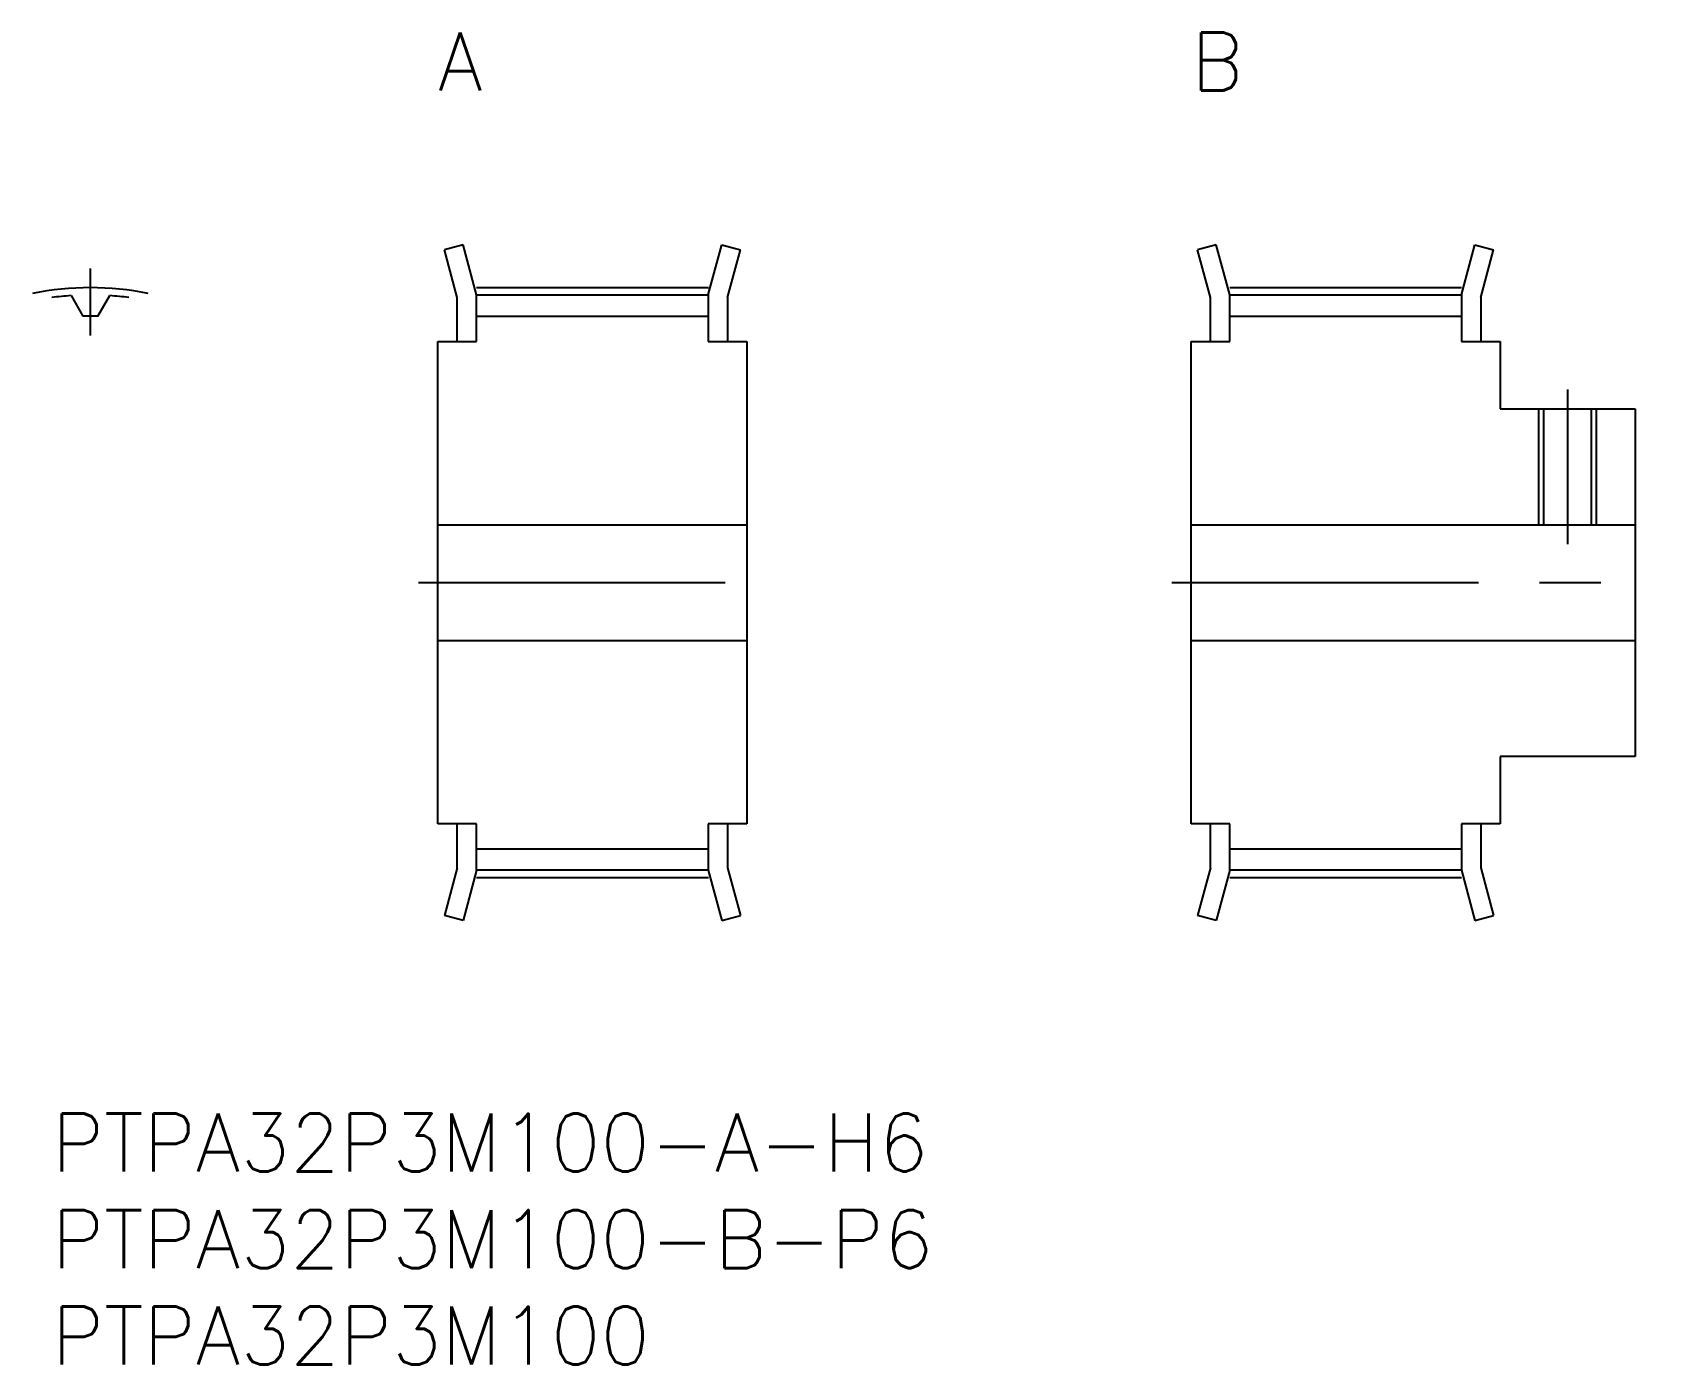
# Model space of a CAD drawing. Extents: x -1 to 83, y -13 to 56.
import ezdxf

# ---------------------------------------------------------------- set-up
doc = ezdxf.new("R2010")
doc.units = 0
doc.header["$LTSCALE"] = 0.5
doc.linetypes.add('CENTER', pattern=[50.8, 31.75, -6.35, 6.35, -6.35])
for name, color, linetype in [('MSM_CENTER', 1, 'CENTER'), ('MSM_CONTINUOUS', 7, 'CONTINUOUS'), ('MSM_NARROW', 5, 'CONTINUOUS'), ('MSM_PART_NUMBER', 7, 'CONTINUOUS')]:
    doc.layers.add(name, color=color, linetype=linetype)
doc.styles.get("Standard").update_dxf_attribs({"font": 'txt.shx', "height": 3, "bigfont": 'bigfont.shx'})

# ---------------------------------------------------------------- blocks, each defined once
blk = doc.blocks.new('*U99')
at = {"layer": 'MSM_PART_NUMBER'}
blk.add_text('PTPA32P3M100-B-P6', height=3, dxfattribs=at).set_placement((0, -8))
blk = doc.blocks.new('*U100')
at = {"layer": 'MSM_PART_NUMBER'}
blk.add_text('PTPA32P3M100', height=3, dxfattribs=at).set_placement((0, -13))
blk = doc.blocks.new('*U101')
at = {"layer": 'MSM_PART_NUMBER'}
blk.add_text('PTPA32P3M100-A-H6', height=3, dxfattribs=at).set_placement((0, -3))
blk = doc.blocks.new('*U102')
at = {"layer": 'MSM_PART_NUMBER'}
blk.add_text('A', height=3, dxfattribs=at).set_placement((20, 53))
blk = doc.blocks.new('*U103')
at = {"layer": 'MSM_PART_NUMBER'}
blk.add_text('B', height=3, dxfattribs=at).set_placement((59, 53))

msp = doc.modelspace()

# ---------------------------------------------------------------- linework, layer by layer
at = {"layer": 'MSM_CENTER'}
for p, q in [((2, 40.31), (2, 43.78)), ((21.998, 42.78), (34.002, 42.78)), ((60.998, 42.78), (73.002, 42.78)), ((78.5, 37.5), (78.5, 29.5)), ((19, 27.5), (37, 27.5)), ((58, 27.5), (83, 27.5)), ((21.998, 12.22), (34.002, 12.22)), ((60.998, 12.22), (73.002, 12.22))]:
    msp.add_line(p, q, dxfattribs=at)
msp.add_arc((2, 27.5), 15.28, 78.67727, 101.32273, dxfattribs=at)
at = {"layer": 'MSM_CONTINUOUS'}
for p, q in [((21.303, 45), (20.337, 44.741)), ((21, 42.268), (20.337, 44.741)), ((22, 42.4), (21.303, 45)), ((34, 42.4), (34.697, 45)), ((34.697, 45), (35.663, 44.741)), ((35, 42.268), (35.663, 44.741)), ((60.303, 45), (59.337, 44.741)), ((60, 42.268), (59.337, 44.741)), ((61, 42.4), (60.303, 45)), ((73, 42.4), (73.697, 45)), ((73.697, 45), (74.663, 44.741)), ((74, 42.268), (74.663, 44.741)), ((1, 42.366), (1.615, 41.305)), ((2.385, 41.305), (3, 42.366)), ((21, 40), (21, 42.268)), ((22, 40), (22, 42.4)), ((22, 42.4), (34, 42.4)), ((34, 42.4), (34, 40)), ((35, 42.268), (35, 40)), ((60, 40), (60, 42.268)), ((61, 40), (61, 42.4)), ((61, 42.4), (73, 42.4)), ((73, 42.4), (73, 40)), ((74, 42.268), (74, 40)), ((22, 41.31), (34, 41.31)), ((61, 41.31), (73, 41.31)), ((20, 15), (20, 40)), ((20, 40), (22, 40)), ((34, 40), (36, 40)), ((36, 40), (36, 15)), ((59, 15), (59, 40)), ((59, 40), (61, 40)), ((73, 40), (75, 40)), ((75, 40), (75, 36.5)), ((75, 36.5), (82, 36.5)), ((77.271, 30.5), (77.271, 36.5)), ((79.729, 30.5), (79.729, 36.5)), ((82, 36.5), (82, 18.5)), ((20, 30.5), (36, 30.5)), ((59, 30.5), (82, 30.5)), ((20, 24.5), (36, 24.5)), ((59, 24.5), (82, 24.5)), ((82, 18.5), (75, 18.5)), ((75, 18.5), (75, 15)), ((22, 15), (20, 15)), ((21, 12.732), (21, 15)), ((22, 12.6), (22, 15)), ((34, 15), (34, 12.6)), ((36, 15), (34, 15)), ((35, 15), (35, 12.732)), ((61, 15), (59, 15)), ((60, 12.732), (60, 15)), ((61, 12.6), (61, 15)), ((73, 15), (73, 12.6)), ((75, 15), (73, 15)), ((74, 15), (74, 12.732)), ((34, 13.69), (22, 13.69)), ((73, 13.69), (61, 13.69)), ((21, 12.732), (20.337, 10.259)), ((35, 12.732), (35.663, 10.259)), ((60, 12.732), (59.337, 10.259)), ((74, 12.732), (74.663, 10.259)), ((22, 12.6), (21.303, 10)), ((34, 12.6), (22, 12.6)), ((34, 12.6), (34.697, 10)), ((61, 12.6), (60.303, 10)), ((73, 12.6), (61, 12.6)), ((73, 12.6), (73.697, 10)), ((21.303, 10), (20.337, 10.259)), ((34.697, 10), (35.663, 10.259)), ((60.303, 10), (59.337, 10.259)), ((73.697, 10), (74.663, 10.259))]:
    msp.add_line(p, q, dxfattribs=at)
for radius, start, end in [(14.9, 93.84825, 97.71399), (14.9, 82.28601, 86.15175), (13.81, 88.40153, 91.59847)]:
    msp.add_arc((2, 27.5), radius, start, end, dxfattribs=at)
at = {"layer": 'MSM_NARROW'}
for p, q in [((77, 30.5), (77, 36.5)), ((80, 30.5), (80, 36.5))]:
    msp.add_line(p, q, dxfattribs=at)

# ---------------------------------------------------------------- block references
at = {"layer": 'MSM_CONTINUOUS'}
for name in ['*U102', '*U103', '*U101', '*U99', '*U100']:
    msp.add_blockref(name, (0, 0), dxfattribs=at)

doc.saveas('drawing.dxf')
